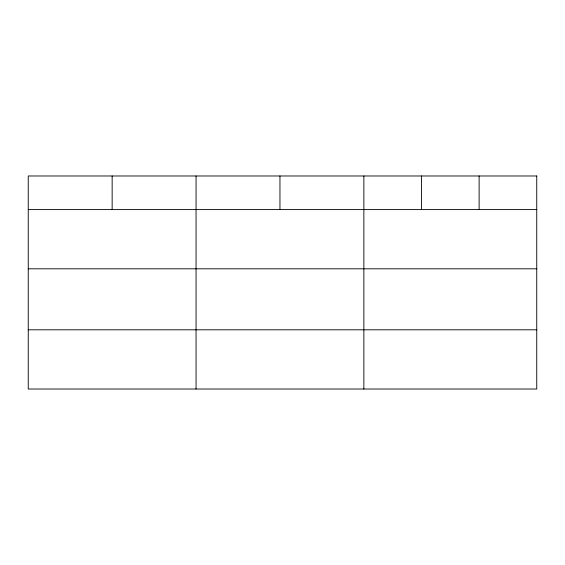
<?xml version="1.0" encoding="UTF-8"?>
<svg xmlns="http://www.w3.org/2000/svg" width="565" height="565" viewBox="0 0 565 565"><rect width="100%" height="100%" fill="white"/><g stroke="black" fill="none" stroke-linecap="round" stroke-linejoin="round"><path stroke-width="0.85" d="M28.25 209.594L536.75 209.594M28.25 268.806L536.75 268.806M28.25 329.805L536.75 329.805M479.12 175.983L479.12 209.594M421.49 175.983L421.49 209.594M363.86 175.983L363.86 389.017M279.957 175.983L279.957 209.594M196.055 175.983L196.055 389.017M112.153 175.983L112.153 209.594M536.75 175.983L28.25 175.983L28.25 389.017L536.75 389.017L536.75 175.983"/></g></svg>
